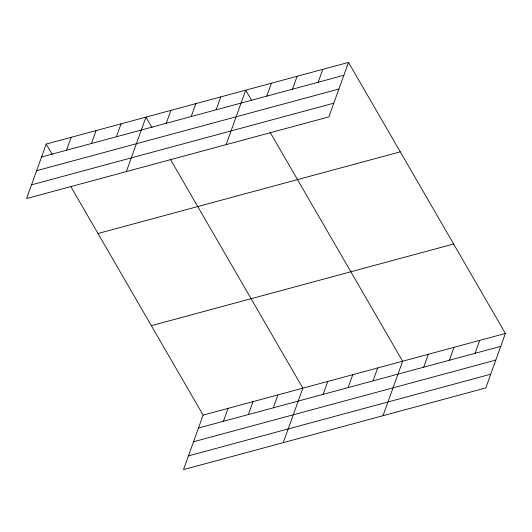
<?xml version="1.0" encoding="UTF-8"?>
<svg xmlns="http://www.w3.org/2000/svg" width="532" height="532" viewBox="0 0 532 532"><rect width="100%" height="100%" fill="white"/><g stroke="black" fill="none" stroke-linecap="round" stroke-linejoin="round"><path stroke-width="0.8" d="M46.218 144.059L26.6 198.549L328.876 116.887L348.493 62.397L46.218 144.059L52.282 154.539M66.507 150.237L71.155 137.323M91.444 143.5L96.093 130.586M116.382 136.764L121.03 123.85M126.35 171.597L145.968 117.113L152.032 127.594M166.257 123.284L170.905 110.377M191.194 116.548L195.843 103.64M216.132 109.811L220.78 96.897M226.1 144.651L245.718 90.161L251.789 100.648M266.765 96.132L271.413 83.225M292.454 89.196L297.109 76.282M318.149 82.254L322.798 69.34M70.896 186.685L203.124 415.113L183.507 469.603L485.783 387.941L505.4 333.451L348.493 62.397M223.413 421.291L228.062 408.377M248.351 414.554L252.999 401.64M273.288 407.818L277.937 394.904M283.257 442.651L302.874 388.167L170.24 159.041M323.163 394.338L327.812 381.431M348.101 387.602L352.749 374.694M373.038 380.865L377.687 367.958M383.007 415.705L402.624 361.215L269.99 132.089M423.672 367.186L428.32 354.279M449.367 360.25L454.015 347.336M475.056 353.308L479.704 340.394M41.569 156.973L343.845 75.311M36.628 170.692L338.904 89.03M31.541 184.83L333.817 103.168M97.994 233.508L400.27 151.846M151.347 325.664L453.623 244.008M203.124 415.113L505.4 333.451M198.476 428.027L500.752 346.365M193.535 441.746L495.811 360.084M188.448 455.884L490.723 374.222"/></g></svg>
